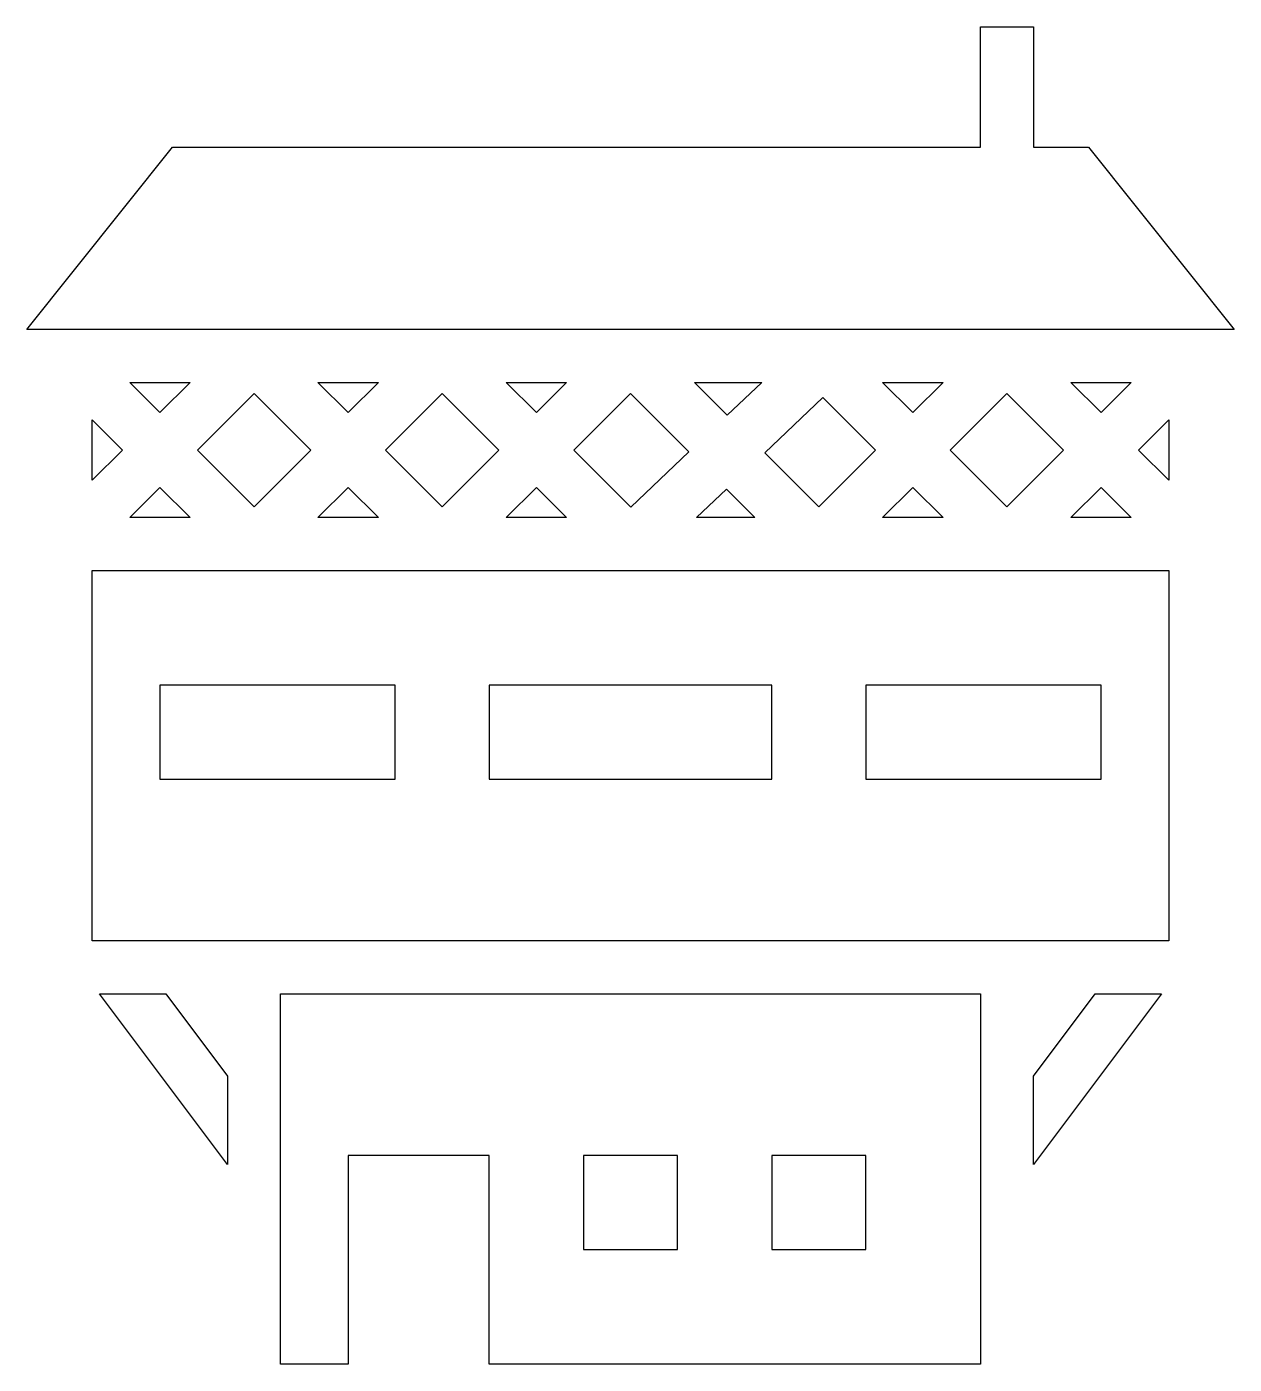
# Model space of a CAD drawing. Header units: centimetres. Extents: x -8.7 to 8.7, y -9.7 to 9.4.
import ezdxf

# ---------------------------------------------------------------- set-up
doc = ezdxf.new("R2010")
doc.units = ezdxf.units.CM
doc.header["$MEASUREMENT"] = 0
doc.layers.add('Layer 1', color=7, linetype='Continuous')

msp = doc.modelspace()

# ---------------------------------------------------------------- linework, layer by layer
at = {"layer": 'Layer 1'}
for points, knots in [([(5.01799, 9.44563), (5.01799, 9.44563), (5.01799, 7.71674), (5.01799, 7.71674), (5.01799, 7.71674), (5.01799, 7.71674), (-6.56446, 7.71674), (-6.56446, 7.71674), (-6.56446, 7.71674), (-6.56446, 7.71674), (-8.65599, 5.10233), (-8.65599, 5.10233), (-8.65599, 5.10233), (-8.65599, 5.10233), (8.65595, 5.10232), (8.65595, 5.10232), (8.65595, 5.10232), (8.65595, 5.10232), (6.56442, 7.71673), (6.56442, 7.71673), (6.56442, 7.71673), (6.56442, 7.71673), (5.77701, 7.71674), (5.77701, 7.71674), (5.77701, 7.71674), (5.77701, 7.71674), (5.77701, 9.44563), (5.77701, 9.44563), (5.77701, 9.44563), (5.77701, 9.44563), (5.01799, 9.44563), (5.01799, 9.44563)], [0, 0, 0, 0, 0.11111111, 0.11111111, 0.11111111, 0.11111111, 0.22222222, 0.22222222, 0.22222222, 0.22222222, 0.33333333, 0.33333333, 0.33333333, 0.33333333, 0.44444444, 0.44444444, 0.44444444, 0.44444444, 0.55555556, 0.55555556, 0.55555556, 0.55555556, 0.66666667, 0.66666667, 0.66666667, 0.66666667, 0.77777778, 0.77777778, 0.77777778, 0.77777778, 1, 1, 1, 1]), ([(-7.18007, 4.3433), (-7.18007, 4.3433), (-6.74688, 3.91011), (-6.74688, 3.91011), (-6.74688, 3.91011), (-6.74688, 3.91011), (-6.31368, 4.3433), (-6.31368, 4.3433), (-6.31368, 4.3433), (-6.31368, 4.3433), (-7.18007, 4.3433), (-7.18007, 4.3433)], [0, 0, 0, 0, 0.25, 0.25, 0.25, 0.25, 0.5, 0.5, 0.5, 0.5, 1, 1, 1, 1]), ([(-4.48132, 4.3433), (-4.48132, 4.3433), (-4.04813, 3.91011), (-4.04813, 3.91011), (-4.04813, 3.91011), (-4.04813, 3.91011), (-3.61493, 4.3433), (-3.61493, 4.3433), (-3.61493, 4.3433), (-3.61493, 4.3433), (-4.48132, 4.3433), (-4.48132, 4.3433)], [0, 0, 0, 0, 0.25, 0.25, 0.25, 0.25, 0.5, 0.5, 0.5, 0.5, 1, 1, 1, 1]), ([(-1.78257, 4.3433), (-1.78257, 4.3433), (-1.34938, 3.91011), (-1.34938, 3.91011), (-1.34938, 3.91011), (-1.34938, 3.91011), (-0.91618, 4.3433), (-0.91618, 4.3433), (-0.91618, 4.3433), (-0.91618, 4.3433), (-1.78257, 4.3433), (-1.78257, 4.3433)], [0, 0, 0, 0, 0.25, 0.25, 0.25, 0.25, 0.5, 0.5, 0.5, 0.5, 1, 1, 1, 1]), ([(0.91618, 4.3433), (0.91618, 4.3433), (1.38783, 3.87161), (1.38783, 3.87161), (1.38783, 3.87161), (1.38783, 3.87161), (1.88259, 4.3433), (1.88259, 4.3433), (1.88259, 4.3433), (1.88259, 4.3433), (0.91618, 4.3433), (0.91618, 4.3433)], [0, 0, 0, 0, 0.25, 0.25, 0.25, 0.25, 0.5, 0.5, 0.5, 0.5, 1, 1, 1, 1]), ([(3.61493, 4.3433), (3.61493, 4.3433), (4.04813, 3.91011), (4.04813, 3.91011), (4.04813, 3.91011), (4.04813, 3.91011), (4.48132, 4.3433), (4.48132, 4.3433), (4.48132, 4.3433), (4.48132, 4.3433), (3.61493, 4.3433), (3.61493, 4.3433)], [0, 0, 0, 0, 0.25, 0.25, 0.25, 0.25, 0.5, 0.5, 0.5, 0.5, 1, 1, 1, 1]), ([(6.31368, 4.3433), (6.31368, 4.3433), (6.74688, 3.91011), (6.74688, 3.91011), (6.74688, 3.91011), (6.74688, 3.91011), (7.18007, 4.3433), (7.18007, 4.3433), (7.18007, 4.3433), (7.18007, 4.3433), (6.31368, 4.3433), (6.31368, 4.3433)], [0, 0, 0, 0, 0.25, 0.25, 0.25, 0.25, 0.5, 0.5, 0.5, 0.5, 1, 1, 1, 1]), ([(-5.3975, 4.18614), (-5.3975, 4.18614), (-6.2102, 3.37344), (-6.2102, 3.37344), (-6.2102, 3.37344), (-6.2102, 3.37344), (-5.3975, 2.56073), (-5.3975, 2.56073), (-5.3975, 2.56073), (-5.3975, 2.56073), (-4.5848, 3.37344), (-4.5848, 3.37344), (-4.5848, 3.37344), (-4.5848, 3.37344), (-5.3975, 4.18614), (-5.3975, 4.18614)], [0, 0, 0, 0, 0.2, 0.2, 0.2, 0.2, 0.4, 0.4, 0.4, 0.4, 0.6, 0.6, 0.6, 0.6, 1, 1, 1, 1]), ([(-2.69875, 4.18614), (-2.69875, 4.18614), (-3.51145, 3.37344), (-3.51145, 3.37344), (-3.51145, 3.37344), (-3.51145, 3.37344), (-2.69875, 2.56073), (-2.69875, 2.56073), (-2.69875, 2.56073), (-2.69875, 2.56073), (-1.88605, 3.37344), (-1.88605, 3.37344), (-1.88605, 3.37344), (-1.88605, 3.37344), (-2.69875, 4.18614), (-2.69875, 4.18614)], [0, 0, 0, 0, 0.2, 0.2, 0.2, 0.2, 0.4, 0.4, 0.4, 0.4, 0.6, 0.6, 0.6, 0.6, 1, 1, 1, 1]), ([(0, 4.18614), (0, 4.18614), (-0.8127, 3.37344), (-0.8127, 3.37344), (-0.8127, 3.37344), (-0.8127, 3.37344), (0.0062, 2.55445), (0.0062, 2.55445), (0.0062, 2.55445), (0.0062, 2.55445), (0.83843, 3.34776), (0.83843, 3.34776), (0.83843, 3.34776), (0.83843, 3.34776), (0, 4.18618), (0, 4.18618), (0, 4.18618), (0, 4.18618), (0, 4.18614), (0, 4.18614)], [0, 0, 0, 0, 0.16666667, 0.16666667, 0.16666667, 0.16666667, 0.33333333, 0.33333333, 0.33333333, 0.33333333, 0.5, 0.5, 0.5, 0.5, 0.66666667, 0.66666667, 0.66666667, 0.66666667, 1, 1, 1, 1]), ([(2.75682, 4.12808), (2.75682, 4.12808), (1.92476, 3.33473), (1.92476, 3.33473), (1.92476, 3.33473), (1.92476, 3.33473), (2.69875, 2.56073), (2.69875, 2.56073), (2.69875, 2.56073), (2.69875, 2.56073), (3.51145, 3.37344), (3.51145, 3.37344), (3.51145, 3.37344), (3.51145, 3.37344), (2.75681, 4.12808), (2.75681, 4.12808), (2.75681, 4.12808), (2.75681, 4.12808), (2.75682, 4.12808), (2.75682, 4.12808)], [0, 0, 0, 0, 0.16666667, 0.16666667, 0.16666667, 0.16666667, 0.33333333, 0.33333333, 0.33333333, 0.33333333, 0.5, 0.5, 0.5, 0.5, 0.66666667, 0.66666667, 0.66666667, 0.66666667, 1, 1, 1, 1]), ([(5.3975, 4.18614), (5.3975, 4.18614), (4.5848, 3.37344), (4.5848, 3.37344), (4.5848, 3.37344), (4.5848, 3.37344), (5.3975, 2.56073), (5.3975, 2.56073), (5.3975, 2.56073), (5.3975, 2.56073), (6.2102, 3.37344), (6.2102, 3.37344), (6.2102, 3.37344), (6.2102, 3.37344), (5.3975, 4.18614), (5.3975, 4.18614)], [0, 0, 0, 0, 0.2, 0.2, 0.2, 0.2, 0.4, 0.4, 0.4, 0.4, 0.6, 0.6, 0.6, 0.6, 1, 1, 1, 1]), ([(-7.71674, 3.80663), (-7.71674, 3.80663), (-7.71674, 2.94025), (-7.71674, 2.94025), (-7.71674, 2.94025), (-7.71674, 2.94025), (-7.28355, 3.37344), (-7.28355, 3.37344), (-7.28355, 3.37344), (-7.28355, 3.37344), (-7.71674, 3.80663), (-7.71674, 3.80663)], [0, 0, 0, 0, 0.25, 0.25, 0.25, 0.25, 0.5, 0.5, 0.5, 0.5, 1, 1, 1, 1]), ([(7.71674, 3.80663), (7.71674, 3.80663), (7.28355, 3.37344), (7.28355, 3.37344), (7.28355, 3.37344), (7.28355, 3.37344), (7.71674, 2.94025), (7.71674, 2.94025), (7.71674, 2.94025), (7.71674, 2.94025), (7.71674, 3.80663), (7.71674, 3.80663)], [0, 0, 0, 0, 0.25, 0.25, 0.25, 0.25, 0.5, 0.5, 0.5, 0.5, 1, 1, 1, 1]), ([(-6.74688, 2.83677), (-6.74688, 2.83677), (-7.18007, 2.40357), (-7.18007, 2.40357), (-7.18007, 2.40357), (-7.18007, 2.40357), (-6.31368, 2.40357), (-6.31368, 2.40357), (-6.31368, 2.40357), (-6.31368, 2.40357), (-6.74688, 2.83677), (-6.74688, 2.83677)], [0, 0, 0, 0, 0.25, 0.25, 0.25, 0.25, 0.5, 0.5, 0.5, 0.5, 1, 1, 1, 1]), ([(-4.04813, 2.83677), (-4.04813, 2.83677), (-4.48132, 2.40357), (-4.48132, 2.40357), (-4.48132, 2.40357), (-4.48132, 2.40357), (-3.61493, 2.40357), (-3.61493, 2.40357), (-3.61493, 2.40357), (-3.61493, 2.40357), (-4.04813, 2.83677), (-4.04813, 2.83677)], [0, 0, 0, 0, 0.25, 0.25, 0.25, 0.25, 0.5, 0.5, 0.5, 0.5, 1, 1, 1, 1]), ([(-1.34938, 2.83677), (-1.34938, 2.83677), (-1.78257, 2.40357), (-1.78257, 2.40357), (-1.78257, 2.40357), (-1.78257, 2.40357), (-0.91618, 2.40357), (-0.91618, 2.40357), (-0.91618, 2.40357), (-0.91618, 2.40357), (-1.34938, 2.83677), (-1.34938, 2.83677)], [0, 0, 0, 0, 0.25, 0.25, 0.25, 0.25, 0.5, 0.5, 0.5, 0.5, 1, 1, 1, 1]), ([(1.37522, 2.81092), (1.37522, 2.81092), (0.94806, 2.40358), (0.94806, 2.40358), (0.94806, 2.40358), (0.94806, 2.40358), (1.78257, 2.40357), (1.78257, 2.40357), (1.78257, 2.40357), (1.78257, 2.40357), (1.37523, 2.81091), (1.37523, 2.81091), (1.37523, 2.81091), (1.37523, 2.81091), (1.37522, 2.81092), (1.37522, 2.81092)], [0, 0, 0, 0, 0.2, 0.2, 0.2, 0.2, 0.4, 0.4, 0.4, 0.4, 0.6, 0.6, 0.6, 0.6, 1, 1, 1, 1]), ([(4.04813, 2.83677), (4.04813, 2.83677), (3.61493, 2.40357), (3.61493, 2.40357), (3.61493, 2.40357), (3.61493, 2.40357), (4.48132, 2.40357), (4.48132, 2.40357), (4.48132, 2.40357), (4.48132, 2.40357), (4.04813, 2.83677), (4.04813, 2.83677)], [0, 0, 0, 0, 0.25, 0.25, 0.25, 0.25, 0.5, 0.5, 0.5, 0.5, 1, 1, 1, 1]), ([(6.74688, 2.83677), (6.74688, 2.83677), (6.31368, 2.40357), (6.31368, 2.40357), (6.31368, 2.40357), (6.31368, 2.40357), (7.18007, 2.40357), (7.18007, 2.40357), (7.18007, 2.40357), (7.18007, 2.40357), (6.74688, 2.83677), (6.74688, 2.83677)], [0, 0, 0, 0, 0.25, 0.25, 0.25, 0.25, 0.5, 0.5, 0.5, 0.5, 1, 1, 1, 1]), ([(-7.71674, 1.64455), (-7.71674, 1.64455), (-7.71674, -3.66861), (-7.71674, -3.66861), (-7.71674, -3.66861), (-7.71674, -3.66861), (7.71674, -3.66861), (7.71674, -3.66861), (7.71674, -3.66861), (7.71674, -3.66861), (7.71674, 1.64455), (7.71674, 1.64455), (7.71674, 1.64455), (7.71674, 1.64455), (-7.71674, 1.64455), (-7.71674, 1.64455)], [0, 0, 0, 0, 0.2, 0.2, 0.2, 0.2, 0.4, 0.4, 0.4, 0.4, 0.6, 0.6, 0.6, 0.6, 1, 1, 1, 1]), ([(-6.74688, 0), (-6.74688, 0), (-3.37344, 0), (-3.37344, 0), (-3.37344, 0), (-3.37344, 0), (-3.37344, -1.34938), (-3.37344, -1.34938), (-3.37344, -1.34938), (-3.37344, -1.34938), (-6.74688, -1.34938), (-6.74688, -1.34938), (-6.74688, -1.34938), (-6.74688, -1.34938), (-6.74688, 0), (-6.74688, 0)], [0, 0, 0, 0, 0.2, 0.2, 0.2, 0.2, 0.4, 0.4, 0.4, 0.4, 0.6, 0.6, 0.6, 0.6, 1, 1, 1, 1]), ([(-2.02406, 0), (-2.02406, 0), (2.02406, 0), (2.02406, 0), (2.02406, 0), (2.02406, 0), (2.02406, -1.34938), (2.02406, -1.34938), (2.02406, -1.34938), (2.02406, -1.34938), (-2.02406, -1.34938), (-2.02406, -1.34938), (-2.02406, -1.34938), (-2.02406, -1.34938), (-2.02406, 0), (-2.02406, 0)], [0, 0, 0, 0, 0.2, 0.2, 0.2, 0.2, 0.4, 0.4, 0.4, 0.4, 0.6, 0.6, 0.6, 0.6, 1, 1, 1, 1]), ([(3.37344, 0), (3.37344, 0), (6.74688, 0), (6.74688, 0), (6.74688, 0), (6.74688, 0), (6.74688, -1.34938), (6.74688, -1.34938), (6.74688, -1.34938), (6.74688, -1.34938), (3.37344, -1.34938), (3.37344, -1.34938), (3.37344, -1.34938), (3.37344, -1.34938), (3.37344, 0), (3.37344, 0)], [0, 0, 0, 0, 0.2, 0.2, 0.2, 0.2, 0.4, 0.4, 0.4, 0.4, 0.6, 0.6, 0.6, 0.6, 1, 1, 1, 1]), ([(-7.61132, -4.42764), (-7.61132, -4.42764), (-5.77701, -6.87338), (-5.77701, -6.87338), (-5.77701, -6.87338), (-5.77701, -6.87338), (-5.77701, -5.60834), (-5.77701, -5.60834), (-5.77701, -5.60834), (-5.77701, -5.60834), (-6.66254, -4.42764), (-6.66254, -4.42764), (-6.66254, -4.42764), (-6.66254, -4.42764), (-7.61132, -4.42764), (-7.61132, -4.42764)], [0, 0, 0, 0, 0.2, 0.2, 0.2, 0.2, 0.4, 0.4, 0.4, 0.4, 0.6, 0.6, 0.6, 0.6, 1, 1, 1, 1]), ([(-5.01799, -4.42764), (-5.01799, -4.42764), (-5.01799, -9.7408), (-5.01799, -9.7408), (-5.01799, -9.7408), (-5.01799, -9.7408), (-4.04813, -9.7408), (-4.04813, -9.7408), (-4.04813, -9.7408), (-4.04813, -9.7408), (-4.04813, -6.74687), (-4.04813, -6.74687), (-4.04813, -6.74687), (-4.04813, -6.74687), (-2.02406, -6.74688), (-2.02406, -6.74688), (-2.02406, -6.74688), (-2.02406, -6.74688), (-2.02406, -9.74081), (-2.02406, -9.74081), (-2.02406, -9.74081), (-2.02406, -9.74081), (5.01799, -9.7408), (5.01799, -9.7408), (5.01799, -9.7408), (5.01799, -9.7408), (5.01799, -4.42764), (5.01799, -4.42764), (5.01799, -4.42764), (5.01799, -4.42764), (-5.01799, -4.42764), (-5.01799, -4.42764)], [0, 0, 0, 0, 0.11111111, 0.11111111, 0.11111111, 0.11111111, 0.22222222, 0.22222222, 0.22222222, 0.22222222, 0.33333333, 0.33333333, 0.33333333, 0.33333333, 0.44444444, 0.44444444, 0.44444444, 0.44444444, 0.55555556, 0.55555556, 0.55555556, 0.55555556, 0.66666667, 0.66666667, 0.66666667, 0.66666667, 0.77777778, 0.77777778, 0.77777778, 0.77777778, 1, 1, 1, 1]), ([(6.66254, -4.42764), (6.66254, -4.42764), (5.77701, -5.60834), (5.77701, -5.60834), (5.77701, -5.60834), (5.77701, -5.60834), (5.77701, -6.87338), (5.77701, -6.87338), (5.77701, -6.87338), (5.77701, -6.87338), (7.61132, -4.42764), (7.61132, -4.42764), (7.61132, -4.42764), (7.61132, -4.42764), (6.66254, -4.42764), (6.66254, -4.42764)], [0, 0, 0, 0, 0.2, 0.2, 0.2, 0.2, 0.4, 0.4, 0.4, 0.4, 0.6, 0.6, 0.6, 0.6, 1, 1, 1, 1]), ([(-0.67469, -6.74688), (-0.67469, -6.74688), (0.67469, -6.74688), (0.67469, -6.74688), (0.67469, -6.74688), (0.67469, -6.74688), (0.67469, -8.09626), (0.67469, -8.09626), (0.67469, -8.09626), (0.67469, -8.09626), (-0.67469, -8.09625), (-0.67469, -8.09625), (-0.67469, -8.09625), (-0.67469, -8.09625), (-0.67469, -6.74687), (-0.67469, -6.74687), (-0.67469, -6.74687), (-0.67469, -6.74687), (-0.67469, -6.74688), (-0.67469, -6.74688)], [0, 0, 0, 0, 0.16666667, 0.16666667, 0.16666667, 0.16666667, 0.33333333, 0.33333333, 0.33333333, 0.33333333, 0.5, 0.5, 0.5, 0.5, 0.66666667, 0.66666667, 0.66666667, 0.66666667, 1, 1, 1, 1]), ([(2.02406, -6.74688), (2.02406, -6.74688), (3.37344, -6.74688), (3.37344, -6.74688), (3.37344, -6.74688), (3.37344, -6.74688), (3.37344, -8.09626), (3.37344, -8.09626), (3.37344, -8.09626), (3.37344, -8.09626), (2.02406, -8.09625), (2.02406, -8.09625), (2.02406, -8.09625), (2.02406, -8.09625), (2.02406, -6.74687), (2.02406, -6.74687), (2.02406, -6.74687), (2.02406, -6.74687), (2.02406, -6.74688), (2.02406, -6.74688)], [0, 0, 0, 0, 0.16666667, 0.16666667, 0.16666667, 0.16666667, 0.33333333, 0.33333333, 0.33333333, 0.33333333, 0.5, 0.5, 0.5, 0.5, 0.66666667, 0.66666667, 0.66666667, 0.66666667, 1, 1, 1, 1])]:
    msp.add_open_spline(points, degree=3, knots=knots, dxfattribs=at)

doc.saveas('drawing.dxf')
